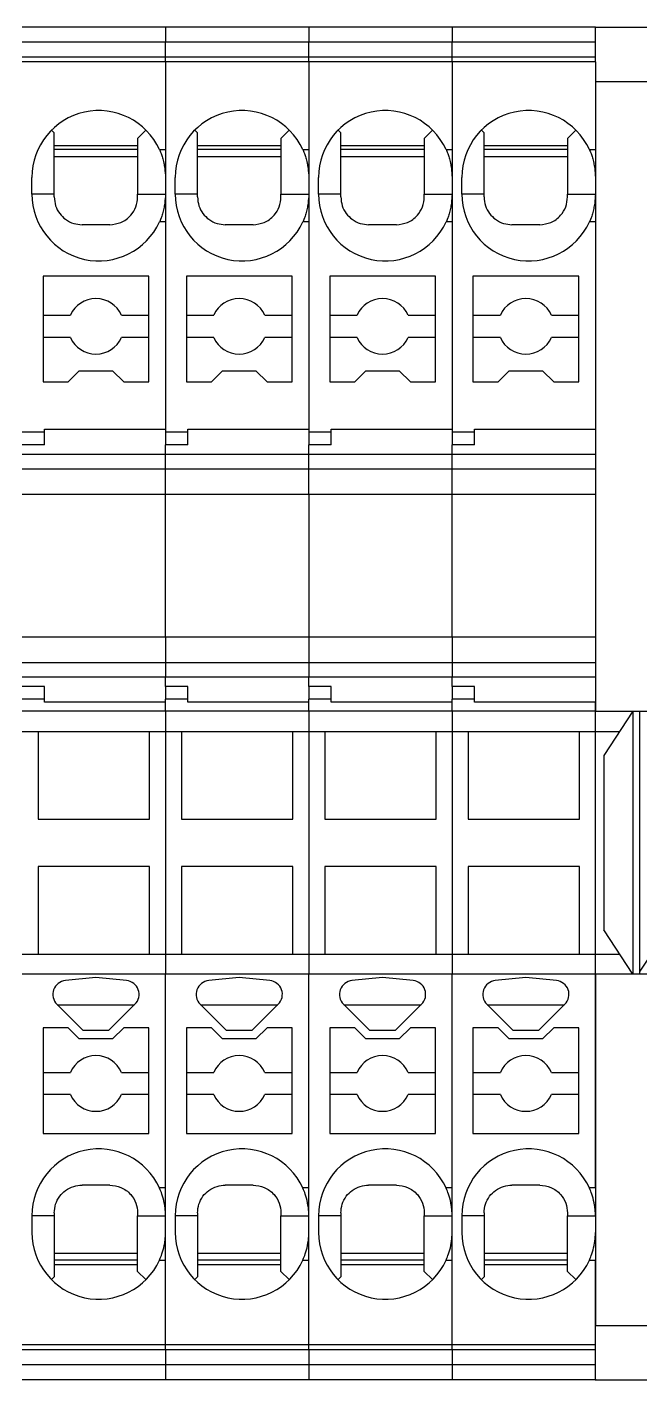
# Model space of a CAD drawing. Header units: millimetres. Extents: x 24 to 293, y 35 to 211.
# Drawn here: x 119.2 to 130.22, y 77.43 to 101.73 of the extents above; entities that cross this region are included whole.
import ezdxf

# ---------------------------------------------------------------- set-up
doc = ezdxf.new("R2010")
doc.units = ezdxf.units.MM
doc.header["$PDSIZE"] = -1

msp = doc.modelspace()

# ---------------------------------------------------------------- linework, layer by layer
at = {"color": 7, "linetype": 'Continuous', "lineweight": 25}
for p, q in [((121.691, 101.728), (119.116, 101.728)), ((124.266, 101.728), (121.691, 101.728)), ((121.691, 101.728), (121.691, 101.454)), ((124.266, 101.728), (124.266, 101.454)), ((126.841, 101.728), (124.266, 101.728)), ((129.416, 101.728), (126.841, 101.728)), ((126.841, 101.728), (126.841, 101.454)), ((129.416, 101.728), (130.516, 101.728)), ((129.416, 101.728), (129.416, 101.717)), ((129.416, 101.187), (129.416, 101.717)), ((121.691, 101.454), (119.116, 101.454)), ((124.266, 101.454), (121.691, 101.454)), ((121.691, 101.187), (121.691, 101.454)), ((124.266, 101.187), (124.266, 101.454)), ((126.841, 101.454), (124.266, 101.454)), ((129.416, 101.454), (126.841, 101.454)), ((126.841, 101.187), (126.841, 101.454)), ((121.691, 101.187), (119.116, 101.187)), ((121.691, 101.103), (119.116, 101.103)), ((124.266, 101.187), (121.691, 101.187)), ((121.691, 101.103), (121.691, 101.187)), ((124.266, 101.103), (121.691, 101.103)), ((121.691, 101.103), (121.691, 94.453)), ((121.691, 101.103), (121.691, 99.528)), ((124.266, 101.103), (124.266, 101.187)), ((126.841, 101.187), (124.266, 101.187)), ((124.266, 101.103), (124.266, 99.528)), ((126.841, 101.103), (124.266, 101.103)), ((124.266, 101.103), (124.266, 94.453)), ((129.416, 101.187), (126.841, 101.187)), ((126.841, 101.103), (126.841, 101.187)), ((129.416, 101.103), (126.841, 101.103)), ((126.841, 101.103), (126.841, 94.453)), ((126.841, 101.103), (126.841, 99.528)), ((129.416, 101.103), (129.416, 101.187)), ((129.416, 101.103), (129.416, 99.528)), ((129.416, 100.748), (130.516, 100.748)), ((129.416, 100.748), (129.416, 89.438)), ((119.691, 99.828), (119.643, 99.877)), ((121.34, 99.877), (121.191, 99.728)), ((122.266, 99.828), (122.218, 99.877)), ((123.915, 99.877), (123.766, 99.728)), ((124.841, 99.828), (124.793, 99.877)), ((126.49, 99.877), (126.341, 99.728)), ((127.416, 99.828), (127.368, 99.877)), ((129.065, 99.877), (128.916, 99.728)), ((119.691, 98.728), (119.691, 99.828)), ((121.191, 99.728), (121.191, 98.728)), ((122.266, 98.728), (122.266, 99.828)), ((123.766, 99.728), (123.766, 98.728)), ((124.841, 98.728), (124.841, 99.828)), ((126.341, 99.728), (126.341, 98.728)), ((127.416, 98.728), (127.416, 99.828)), ((128.916, 99.728), (128.916, 98.728)), ((119.691, 99.603), (121.191, 99.603)), ((121.191, 99.528), (119.691, 99.528)), ((119.691, 99.403), (121.191, 99.403)), ((121.582, 99.528), (121.691, 99.528)), ((122.266, 99.603), (123.766, 99.603)), ((123.766, 99.528), (122.266, 99.528)), ((122.266, 99.403), (123.766, 99.403)), ((124.157, 99.528), (124.266, 99.528)), ((124.841, 99.603), (126.341, 99.603)), ((126.341, 99.528), (124.841, 99.528)), ((124.841, 99.403), (126.341, 99.403)), ((126.732, 99.528), (126.841, 99.528)), ((127.416, 99.603), (128.916, 99.603)), ((128.916, 99.528), (127.416, 99.528)), ((127.416, 99.403), (128.916, 99.403)), ((129.307, 99.528), (129.416, 99.528)), ((119.291, 98.728), (119.291, 99.028)), ((121.866, 98.728), (121.866, 99.028)), ((124.441, 98.728), (124.441, 99.028)), ((127.016, 98.728), (127.016, 99.028)), ((119.691, 98.728), (119.291, 98.728)), ((121.191, 98.728), (121.691, 98.728)), ((122.266, 98.728), (121.866, 98.728)), ((123.766, 98.728), (124.266, 98.728)), ((124.841, 98.728), (124.441, 98.728)), ((126.341, 98.728), (126.841, 98.728)), ((127.416, 98.728), (127.016, 98.728)), ((128.916, 98.728), (129.416, 98.728)), ((121.691, 98.228), (121.582, 98.228)), ((121.691, 98.228), (121.691, 94.503)), ((124.266, 98.228), (124.157, 98.228)), ((124.266, 98.228), (124.266, 94.503)), ((126.841, 98.228), (126.732, 98.228)), ((126.841, 98.228), (126.841, 94.503)), ((129.416, 98.228), (129.307, 98.228)), ((129.416, 98.228), (129.416, 94.503)), ((121.391, 97.253), (119.491, 97.253)), ((119.491, 97.253), (119.491, 95.353)), ((121.391, 95.353), (121.391, 97.253)), ((123.966, 97.253), (122.066, 97.253)), ((122.066, 97.253), (122.066, 95.353)), ((123.966, 95.353), (123.966, 97.253)), ((126.541, 97.253), (124.641, 97.253)), ((124.641, 97.253), (124.641, 95.353)), ((126.541, 95.353), (126.541, 97.253)), ((129.116, 97.253), (127.216, 97.253)), ((127.216, 97.253), (127.216, 95.353)), ((129.116, 95.353), (129.116, 97.253)), ((119.491, 96.553), (119.983, 96.553)), ((120.899, 96.553), (121.391, 96.553)), ((122.066, 96.553), (122.558, 96.553)), ((123.474, 96.553), (123.966, 96.553)), ((124.641, 96.553), (125.133, 96.553)), ((126.049, 96.553), (126.541, 96.553)), ((127.216, 96.553), (127.708, 96.553)), ((128.624, 96.553), (129.116, 96.553)), ((119.983, 96.153), (119.491, 96.153)), ((121.391, 96.153), (120.899, 96.153)), ((122.558, 96.153), (122.066, 96.153)), ((123.966, 96.153), (123.474, 96.153)), ((125.133, 96.153), (124.641, 96.153)), ((126.541, 96.153), (126.049, 96.153)), ((127.708, 96.153), (127.216, 96.153)), ((129.116, 96.153), (128.624, 96.153)), ((119.941, 95.353), (120.141, 95.553)), ((120.141, 95.553), (120.741, 95.553)), ((120.741, 95.553), (120.941, 95.353)), ((122.516, 95.353), (122.716, 95.553)), ((122.716, 95.553), (123.316, 95.553)), ((123.316, 95.553), (123.516, 95.353)), ((125.091, 95.353), (125.291, 95.553)), ((125.291, 95.553), (125.891, 95.553)), ((125.891, 95.553), (126.091, 95.353)), ((127.666, 95.353), (127.866, 95.553)), ((127.866, 95.553), (128.466, 95.553)), ((128.466, 95.553), (128.666, 95.353)), ((119.491, 95.353), (119.941, 95.353)), ((120.941, 95.353), (121.391, 95.353)), ((122.066, 95.353), (122.516, 95.353)), ((123.516, 95.353), (123.966, 95.353)), ((124.641, 95.353), (125.091, 95.353)), ((126.091, 95.353), (126.541, 95.353)), ((127.216, 95.353), (127.666, 95.353)), ((128.666, 95.353), (129.116, 95.353)), ((119.516, 94.453), (119.116, 94.453)), ((119.516, 94.503), (121.691, 94.503)), ((119.516, 94.453), (119.516, 94.503)), ((119.516, 94.225), (119.516, 94.453)), ((122.091, 94.453), (121.691, 94.453)), ((121.691, 94.453), (121.691, 94.225)), ((122.091, 94.503), (124.266, 94.503)), ((122.091, 94.453), (122.091, 94.503)), ((122.091, 94.225), (122.091, 94.453)), ((124.666, 94.453), (124.266, 94.453)), ((124.266, 94.453), (124.266, 94.225)), ((124.666, 94.503), (126.841, 94.503)), ((124.666, 94.453), (124.666, 94.503)), ((124.666, 94.225), (124.666, 94.453)), ((127.241, 94.453), (126.841, 94.453)), ((126.841, 94.453), (126.841, 94.225)), ((127.241, 94.503), (129.416, 94.503)), ((127.241, 94.453), (127.241, 94.503)), ((127.241, 94.225), (127.241, 94.453)), ((119.516, 94.225), (119.116, 94.225)), ((121.691, 94.048), (119.116, 94.048)), ((122.091, 94.225), (121.691, 94.225)), ((121.691, 94.048), (121.691, 94.225)), ((124.266, 94.048), (121.691, 94.048)), ((121.691, 93.792), (121.691, 94.048)), ((124.266, 94.048), (124.266, 94.225)), ((124.666, 94.225), (124.266, 94.225)), ((124.266, 93.792), (124.266, 94.048)), ((126.841, 94.048), (124.266, 94.048)), ((127.241, 94.225), (126.841, 94.225)), ((126.841, 94.048), (126.841, 94.225)), ((129.416, 94.048), (126.841, 94.048)), ((126.841, 93.792), (126.841, 94.048)), ((119.116, 93.792), (121.691, 93.792)), ((121.691, 93.792), (124.266, 93.792)), ((121.691, 93.336), (121.691, 93.792)), ((124.266, 93.336), (124.266, 93.792)), ((124.266, 93.792), (126.841, 93.792)), ((126.841, 93.792), (129.416, 93.792)), ((126.841, 93.336), (126.841, 93.792)), ((119.116, 93.336), (121.691, 93.336)), ((121.691, 93.336), (124.266, 93.336)), ((121.691, 90.77), (121.691, 93.336)), ((124.266, 93.336), (124.266, 90.77)), ((124.266, 93.336), (126.841, 93.336)), ((126.841, 93.336), (129.416, 93.336)), ((126.841, 90.77), (126.841, 93.336)), ((121.691, 90.77), (119.116, 90.77)), ((124.266, 90.77), (121.691, 90.77)), ((121.691, 90.77), (121.691, 90.314)), ((124.266, 90.77), (124.266, 90.314)), ((126.841, 90.77), (124.266, 90.77)), ((129.416, 90.77), (126.841, 90.77)), ((126.841, 90.77), (126.841, 90.314)), ((119.116, 90.314), (121.691, 90.314)), ((121.691, 90.314), (124.266, 90.314)), ((121.691, 90.314), (121.691, 90.058)), ((124.266, 90.314), (124.266, 90.058)), ((124.266, 90.314), (126.841, 90.314)), ((126.841, 90.314), (129.416, 90.314)), ((126.841, 90.314), (126.841, 90.058)), ((119.116, 90.058), (121.691, 90.058)), ((121.691, 90.058), (124.266, 90.058)), ((121.691, 89.882), (121.691, 90.058)), ((124.266, 89.882), (124.266, 90.058)), ((124.266, 90.058), (126.841, 90.058)), ((126.841, 90.058), (129.416, 90.058)), ((126.841, 89.882), (126.841, 90.058)), ((119.516, 89.882), (119.116, 89.882)), ((119.516, 89.654), (119.516, 89.882)), ((122.091, 89.882), (121.691, 89.882)), ((121.691, 89.882), (121.691, 89.654)), ((122.091, 89.654), (122.091, 89.882)), ((124.666, 89.882), (124.266, 89.882)), ((124.266, 89.882), (124.266, 89.654)), ((124.666, 89.654), (124.666, 89.882)), ((127.241, 89.882), (126.841, 89.882)), ((126.841, 89.882), (126.841, 89.654)), ((127.241, 89.654), (127.241, 89.882)), ((119.516, 89.654), (119.116, 89.654)), ((121.691, 89.438), (119.116, 89.438)), ((119.516, 89.603), (119.516, 89.654)), ((121.691, 89.603), (119.516, 89.603)), ((122.091, 89.654), (121.691, 89.654)), ((121.691, 89.438), (121.691, 89.654)), ((121.691, 89.438), (121.691, 89.603)), ((124.266, 89.438), (121.691, 89.438)), ((121.691, 89.438), (121.691, 89.078)), ((122.091, 89.603), (122.091, 89.654)), ((124.266, 89.603), (122.091, 89.603)), ((124.666, 89.654), (124.266, 89.654)), ((124.266, 89.438), (124.266, 89.654)), ((124.266, 89.438), (124.266, 89.603)), ((124.266, 89.438), (124.266, 89.078)), ((126.841, 89.438), (124.266, 89.438)), ((124.666, 89.603), (124.666, 89.654)), ((126.841, 89.603), (124.666, 89.603)), ((127.241, 89.654), (126.841, 89.654)), ((126.841, 89.438), (126.841, 89.654)), ((126.841, 89.438), (126.841, 89.603)), ((129.416, 89.438), (126.841, 89.438)), ((126.841, 89.438), (126.841, 89.078)), ((127.241, 89.603), (127.241, 89.654)), ((129.416, 89.603), (127.241, 89.603)), ((129.416, 89.438), (129.416, 89.603)), ((129.416, 89.438), (130.516, 89.438)), ((129.416, 89.078), (129.416, 89.438)), ((130.091, 89.438), (129.566, 88.646)), ((130.091, 89.438), (130.091, 84.719)), ((130.091, 89.438), (130.216, 89.438)), ((130.216, 84.719), (130.216, 89.438)), ((119.116, 89.078), (121.691, 89.078)), ((119.404, 89.078), (119.404, 87.503)), ((121.404, 87.503), (121.404, 89.078)), ((121.691, 89.078), (124.266, 89.078)), ((121.691, 89.078), (121.691, 85.078)), ((121.979, 89.078), (121.979, 87.503)), ((123.979, 87.503), (123.979, 89.078)), ((124.266, 89.078), (124.266, 85.078)), ((124.266, 89.078), (126.841, 89.078)), ((124.554, 89.078), (124.554, 87.503)), ((126.554, 87.503), (126.554, 89.078)), ((126.841, 89.078), (129.416, 89.078)), ((126.841, 89.078), (126.841, 85.078)), ((127.129, 89.078), (127.129, 87.503)), ((129.129, 87.503), (129.129, 89.078)), ((129.416, 89.078), (129.853, 89.078)), ((129.416, 85.078), (129.416, 89.078)), ((129.566, 88.646), (129.566, 85.511)), ((119.404, 87.503), (121.404, 87.503)), ((121.979, 87.503), (123.979, 87.503)), ((124.554, 87.503), (126.554, 87.503)), ((127.129, 87.503), (129.129, 87.503)), ((121.404, 86.653), (119.404, 86.653)), ((119.404, 86.653), (119.404, 85.078)), ((121.404, 85.078), (121.404, 86.653)), ((123.979, 86.653), (121.979, 86.653)), ((121.979, 86.653), (121.979, 85.078)), ((123.979, 85.078), (123.979, 86.653)), ((126.554, 86.653), (124.554, 86.653)), ((124.554, 86.653), (124.554, 85.078)), ((126.554, 85.078), (126.554, 86.653)), ((129.129, 86.653), (127.129, 86.653)), ((127.129, 86.653), (127.129, 85.078)), ((129.129, 85.078), (129.129, 86.653)), ((130.091, 84.719), (129.566, 85.511)), ((119.116, 85.078), (121.691, 85.078)), ((121.691, 85.078), (124.266, 85.078)), ((121.691, 85.078), (121.691, 84.719)), ((124.266, 85.078), (124.266, 84.719)), ((124.266, 85.078), (126.841, 85.078)), ((126.841, 85.078), (129.416, 85.078)), ((126.841, 85.078), (126.841, 84.719)), ((129.416, 84.719), (129.416, 85.078)), ((129.416, 85.078), (129.853, 85.078)), ((130.466, 85.147), (130.216, 84.77)), ((121.691, 84.719), (119.116, 84.719)), ((120.441, 84.654), (119.892, 84.602)), ((120.99, 84.602), (120.441, 84.654)), ((124.266, 84.719), (121.691, 84.719)), ((121.691, 78.057), (121.691, 84.719)), ((121.691, 80.878), (121.691, 84.719)), ((123.016, 84.654), (122.467, 84.602)), ((123.565, 84.602), (123.016, 84.654)), ((124.266, 80.878), (124.266, 84.719)), ((126.841, 84.719), (124.266, 84.719)), ((124.266, 78.057), (124.266, 84.719)), ((125.591, 84.654), (125.042, 84.602)), ((126.14, 84.602), (125.591, 84.654)), ((129.416, 84.719), (126.841, 84.719)), ((126.841, 78.057), (126.841, 84.719)), ((126.841, 80.878), (126.841, 84.719)), ((128.166, 84.654), (127.617, 84.602)), ((128.715, 84.602), (128.166, 84.654)), ((130.516, 84.719), (129.416, 84.719)), ((129.416, 84.719), (129.416, 78.408)), ((129.416, 80.878), (129.416, 84.719)), ((130.216, 84.719), (130.091, 84.719)), ((119.739, 84.176), (120.212, 83.703)), ((119.747, 84.168), (121.135, 84.168)), ((121.143, 84.176), (120.67, 83.703)), ((122.314, 84.176), (122.787, 83.703)), ((122.322, 84.168), (123.71, 84.168)), ((123.718, 84.176), (123.245, 83.703)), ((124.889, 84.176), (125.362, 83.703)), ((124.897, 84.168), (126.285, 84.168)), ((126.293, 84.176), (125.82, 83.703)), ((127.464, 84.176), (127.937, 83.703)), ((127.472, 84.168), (128.86, 84.168)), ((128.868, 84.176), (128.395, 83.703)), ((119.491, 83.753), (119.491, 81.853)), ((119.941, 83.753), (119.491, 83.753)), ((120.141, 83.553), (119.941, 83.753)), ((120.67, 83.703), (120.212, 83.703)), ((120.941, 83.753), (120.741, 83.553)), ((121.391, 83.753), (120.941, 83.753)), ((121.391, 81.853), (121.391, 83.753)), ((122.066, 83.753), (122.066, 81.853)), ((122.516, 83.753), (122.066, 83.753)), ((122.716, 83.553), (122.516, 83.753)), ((123.245, 83.703), (122.787, 83.703)), ((123.516, 83.753), (123.316, 83.553)), ((123.966, 83.753), (123.516, 83.753)), ((123.966, 81.853), (123.966, 83.753)), ((124.641, 83.753), (124.641, 81.853)), ((125.091, 83.753), (124.641, 83.753)), ((125.291, 83.553), (125.091, 83.753)), ((125.82, 83.703), (125.362, 83.703)), ((126.091, 83.753), (125.891, 83.553)), ((126.541, 83.753), (126.091, 83.753)), ((126.541, 81.853), (126.541, 83.753)), ((127.216, 83.753), (127.216, 81.853)), ((127.666, 83.753), (127.216, 83.753)), ((127.866, 83.553), (127.666, 83.753)), ((128.395, 83.703), (127.937, 83.703)), ((128.666, 83.753), (128.466, 83.553)), ((129.116, 83.753), (128.666, 83.753)), ((129.116, 81.853), (129.116, 83.753)), ((120.741, 83.553), (120.141, 83.553)), ((123.316, 83.553), (122.716, 83.553)), ((125.891, 83.553), (125.291, 83.553)), ((128.466, 83.553), (127.866, 83.553)), ((119.491, 82.953), (119.983, 82.953)), ((120.899, 82.953), (121.391, 82.953)), ((122.066, 82.953), (122.558, 82.953)), ((123.474, 82.953), (123.966, 82.953)), ((124.641, 82.953), (125.133, 82.953)), ((126.049, 82.953), (126.541, 82.953)), ((127.216, 82.953), (127.708, 82.953)), ((128.624, 82.953), (129.116, 82.953)), ((119.983, 82.553), (119.491, 82.553)), ((121.391, 82.553), (120.899, 82.553)), ((122.558, 82.553), (122.066, 82.553)), ((123.966, 82.553), (123.474, 82.553)), ((125.133, 82.553), (124.641, 82.553)), ((126.541, 82.553), (126.049, 82.553)), ((127.708, 82.553), (127.216, 82.553)), ((129.116, 82.553), (128.624, 82.553)), ((119.491, 81.853), (121.391, 81.853)), ((122.066, 81.853), (123.966, 81.853)), ((124.641, 81.853), (126.541, 81.853)), ((127.216, 81.853), (129.116, 81.853)), ((121.691, 80.878), (121.582, 80.878)), ((124.266, 80.878), (124.157, 80.878)), ((126.841, 80.878), (126.732, 80.878)), ((129.416, 80.878), (129.307, 80.878)), ((119.291, 80.378), (119.291, 80.078)), ((119.691, 80.378), (119.291, 80.378)), ((119.691, 80.378), (119.691, 79.278)), ((121.191, 79.378), (121.191, 80.378)), ((121.191, 80.378), (121.691, 80.378)), ((121.866, 80.378), (121.866, 80.078)), ((122.266, 80.378), (121.866, 80.378)), ((122.266, 80.378), (122.266, 79.278)), ((123.766, 79.378), (123.766, 80.378)), ((123.766, 80.378), (124.266, 80.378)), ((124.441, 80.378), (124.441, 80.078)), ((124.841, 80.378), (124.441, 80.378)), ((124.841, 80.378), (124.841, 79.278)), ((126.341, 79.378), (126.341, 80.378)), ((126.341, 80.378), (126.841, 80.378)), ((127.016, 80.378), (127.016, 80.078)), ((127.416, 80.378), (127.016, 80.378)), ((127.416, 80.378), (127.416, 79.278)), ((128.916, 79.378), (128.916, 80.378)), ((128.916, 80.378), (129.416, 80.378)), ((119.691, 79.703), (121.191, 79.703)), ((121.191, 79.578), (119.691, 79.578)), ((119.691, 79.503), (121.191, 79.503)), ((121.582, 79.578), (121.691, 79.578)), ((121.691, 78.057), (121.691, 79.578)), ((122.266, 79.703), (123.766, 79.703)), ((123.766, 79.578), (122.266, 79.578)), ((122.266, 79.503), (123.766, 79.503)), ((124.157, 79.578), (124.266, 79.578)), ((124.266, 78.057), (124.266, 79.578)), ((124.841, 79.703), (126.341, 79.703)), ((126.341, 79.578), (124.841, 79.578)), ((124.841, 79.503), (126.341, 79.503)), ((126.732, 79.578), (126.841, 79.578)), ((126.841, 78.057), (126.841, 79.578)), ((127.416, 79.703), (128.916, 79.703)), ((128.916, 79.578), (127.416, 79.578)), ((127.416, 79.503), (128.916, 79.503)), ((129.307, 79.578), (129.416, 79.578)), ((129.416, 78.057), (129.416, 79.578)), ((119.691, 79.278), (119.643, 79.23)), ((121.34, 79.23), (121.191, 79.378)), ((122.266, 79.278), (122.218, 79.23)), ((123.915, 79.23), (123.766, 79.378)), ((124.841, 79.278), (124.793, 79.23)), ((126.49, 79.23), (126.341, 79.378)), ((127.416, 79.278), (127.368, 79.23)), ((129.065, 79.23), (128.916, 79.378)), ((129.416, 78.408), (130.516, 78.408)), ((121.691, 78.057), (119.116, 78.057)), ((124.266, 78.057), (121.691, 78.057)), ((121.691, 77.972), (121.691, 78.057)), ((124.266, 77.972), (124.266, 78.057)), ((126.841, 78.057), (124.266, 78.057)), ((129.416, 78.057), (126.841, 78.057)), ((126.841, 77.972), (126.841, 78.057)), ((129.416, 77.972), (129.416, 78.057)), ((121.691, 77.972), (119.116, 77.972)), ((124.266, 77.972), (121.691, 77.972)), ((121.691, 77.972), (121.691, 77.702)), ((124.266, 77.972), (124.266, 77.702)), ((126.841, 77.972), (124.266, 77.972)), ((129.416, 77.972), (126.841, 77.972)), ((126.841, 77.972), (126.841, 77.702)), ((129.416, 77.44), (129.416, 77.972)), ((121.691, 77.702), (119.116, 77.702)), ((124.266, 77.702), (121.691, 77.702)), ((121.691, 77.702), (121.691, 77.428)), ((124.266, 77.702), (124.266, 77.428)), ((126.841, 77.702), (124.266, 77.702)), ((129.416, 77.702), (126.841, 77.702)), ((126.841, 77.702), (126.841, 77.428)), ((121.691, 77.428), (119.116, 77.428)), ((124.266, 77.428), (121.691, 77.428)), ((126.841, 77.428), (124.266, 77.428)), ((129.416, 77.428), (126.841, 77.428)), ((129.416, 77.44), (129.416, 77.428)), ((129.416, 77.428), (130.516, 77.428))]:
    msp.add_line(p, q, dxfattribs=at)
at = {"color": 7, "linetype": 'Continuous'}
for q in [(129.416, 77.59), (129.497, 77.428)]:
    msp.add_line((129.416, 77.428), q, dxfattribs=at)
at = {"color": 7, "linetype": 'Continuous', "lineweight": 25}
for centre, radius, start, end in [((120.491, 99.028), 1.2, 24.6243, 180), ((123.066, 99.028), 1.2, 24.6243, 180), ((125.641, 99.028), 1.2, 24.6243, 180), ((128.216, 99.028), 1.2, 24.6243, 180), ((120.491, 98.728), 1.2, 180, 335.3757), ((123.066, 98.728), 1.2, 180, 335.3757), ((125.641, 98.728), 1.2, 180, 335.3757), ((128.216, 98.728), 1.2, 180, 335.3757), ((120.441, 96.353), 0.5, 23.5782, 156.4218), ((123.016, 96.353), 0.5, 23.5782, 156.4218), ((125.591, 96.353), 0.5, 23.5782, 156.4218), ((128.166, 96.353), 0.5, 23.5782, 156.4218), ((120.441, 96.353), 0.5, 203.5782, 336.4218), ((123.016, 96.353), 0.5, 203.5782, 336.4218), ((125.591, 96.353), 0.5, 203.5782, 336.4218), ((128.166, 96.353), 0.5, 203.5782, 336.4218), ((119.916, 84.353), 0.25, 95.4406, 224.9997), ((120.966, 84.353), 0.25, 315, 84.5597), ((122.491, 84.353), 0.25, 95.4406, 224.9997), ((123.541, 84.353), 0.25, 315, 84.5597), ((125.066, 84.353), 0.25, 95.4406, 224.9997), ((126.116, 84.353), 0.25, 315, 84.5597), ((127.641, 84.353), 0.25, 95.4406, 224.9997), ((128.691, 84.353), 0.25, 315, 84.5597), ((120.441, 82.753), 0.5, 23.5782, 156.4218), ((123.016, 82.753), 0.5, 23.5782, 156.4218), ((125.591, 82.753), 0.5, 23.5782, 156.4218), ((128.166, 82.753), 0.5, 23.5782, 156.4218), ((120.441, 82.753), 0.5, 203.5782, 336.4218), ((123.016, 82.753), 0.5, 203.5782, 336.4218), ((125.591, 82.753), 0.5, 203.5782, 336.4218), ((128.166, 82.753), 0.5, 203.5782, 336.4218), ((120.491, 80.378), 1.2, 24.6243, 180), ((123.066, 80.378), 1.2, 24.6243, 180), ((125.641, 80.378), 1.2, 24.6243, 180), ((128.216, 80.378), 1.2, 24.6243, 180), ((120.491, 80.078), 1.2, 180, 335.3757), ((123.066, 80.078), 1.2, 180, 335.3757), ((125.641, 80.078), 1.2, 180, 335.3757), ((128.216, 80.078), 1.2, 180, 335.3757)]:
    msp.add_arc(centre, radius, start, end, dxfattribs=at)
for points, knots in [([(121.582, 99.528), (121.585, 99.523), (121.591, 99.515), (121.613, 99.457), (121.636, 99.385), (121.66, 99.293), (121.682, 99.174), (121.688, 99.083), (121.691, 99.028)], [0, 0, 0, 0, 0.206809, 0.342604, 0.500009, 0.657412, 0.793203, 1, 1, 1, 1]), ([(124.157, 99.528), (124.16, 99.523), (124.166, 99.515), (124.188, 99.457), (124.211, 99.385), (124.235, 99.293), (124.257, 99.174), (124.263, 99.083), (124.266, 99.028)], [0, 0, 0, 0, 0.206809, 0.342604, 0.500009, 0.657412, 0.793203, 1, 1, 1, 1]), ([(126.732, 99.528), (126.735, 99.523), (126.741, 99.515), (126.763, 99.457), (126.786, 99.385), (126.81, 99.293), (126.832, 99.174), (126.838, 99.083), (126.841, 99.028)], [0, 0, 0, 0, 0.206809, 0.342604, 0.500009, 0.657412, 0.793203, 1, 1, 1, 1]), ([(129.307, 99.528), (129.31, 99.523), (129.316, 99.515), (129.338, 99.457), (129.361, 99.385), (129.385, 99.293), (129.407, 99.174), (129.413, 99.083), (129.416, 99.028)], [0, 0, 0, 0, 0.206809, 0.342604, 0.500009, 0.657412, 0.793203, 1, 1, 1, 1]), ([(119.691, 98.678), (119.691, 98.684), (119.691, 98.693), (119.691, 98.706), (119.691, 98.717), (119.691, 98.725), (119.691, 98.728)], [0, 0, 0, 0, 0.339953, 0.559971, 0.779988, 1, 1, 1, 1]), ([(119.691, 98.678), (119.696, 98.624), (119.706, 98.516), (119.785, 98.374), (119.899, 98.262), (120.042, 98.191), (120.141, 98.182), (120.191, 98.178)], [0, 0, 0, 0, 0.18636, 0.372831, 0.559543, 0.779639, 1, 1, 1, 1]), ([(120.691, 98.178), (120.759, 98.186), (120.894, 98.201), (121.064, 98.326), (121.172, 98.496), (121.185, 98.618), (121.191, 98.678)], [0, 0, 0, 0, 0.280277, 0.55985, 0.779964, 1, 1, 1, 1]), ([(121.191, 98.678), (121.191, 98.684), (121.191, 98.693), (121.191, 98.706), (121.191, 98.717), (121.191, 98.725), (121.191, 98.728)], [0, 0, 0, 0, 0.340006, 0.560015, 0.780014, 1, 1, 1, 1]), ([(121.691, 98.728), (121.688, 98.673), (121.682, 98.583), (121.66, 98.464), (121.636, 98.371), (121.613, 98.299), (121.591, 98.242), (121.585, 98.233), (121.582, 98.228)], [0, 0, 0, 0, 0.206788, 0.342579, 0.499983, 0.657389, 0.793187, 1, 1, 1, 1]), ([(122.266, 98.678), (122.266, 98.684), (122.266, 98.693), (122.266, 98.706), (122.266, 98.717), (122.266, 98.725), (122.266, 98.728)], [0, 0, 0, 0, 0.339953, 0.559971, 0.779988, 1, 1, 1, 1]), ([(122.266, 98.678), (122.271, 98.624), (122.281, 98.516), (122.36, 98.374), (122.474, 98.262), (122.617, 98.191), (122.716, 98.182), (122.766, 98.178)], [0, 0, 0, 0, 0.1863597, 0.3728312, 0.5595427, 0.779639, 1, 1, 1, 1]), ([(123.266, 98.178), (123.334, 98.186), (123.469, 98.201), (123.639, 98.326), (123.747, 98.496), (123.76, 98.618), (123.766, 98.678)], [0, 0, 0, 0, 0.280277, 0.55985, 0.779964, 1, 1, 1, 1]), ([(123.766, 98.678), (123.766, 98.684), (123.766, 98.693), (123.766, 98.706), (123.766, 98.717), (123.766, 98.725), (123.766, 98.728)], [0, 0, 0, 0, 0.340006, 0.560015, 0.780014, 1, 1, 1, 1]), ([(124.266, 98.728), (124.263, 98.673), (124.257, 98.583), (124.235, 98.464), (124.211, 98.371), (124.188, 98.299), (124.166, 98.242), (124.16, 98.233), (124.157, 98.228)], [0, 0, 0, 0, 0.206788, 0.342579, 0.499983, 0.657389, 0.793187, 1, 1, 1, 1]), ([(124.841, 98.678), (124.841, 98.684), (124.841, 98.693), (124.841, 98.706), (124.841, 98.717), (124.841, 98.725), (124.841, 98.728)], [0, 0, 0, 0, 0.339953, 0.559971, 0.779988, 1, 1, 1, 1]), ([(124.841, 98.678), (124.846, 98.624), (124.856, 98.516), (124.935, 98.374), (125.049, 98.262), (125.192, 98.191), (125.291, 98.182), (125.341, 98.178)], [0, 0, 0, 0, 0.1863597, 0.3728312, 0.5595427, 0.779639, 1, 1, 1, 1]), ([(125.841, 98.178), (125.909, 98.186), (126.044, 98.201), (126.214, 98.326), (126.322, 98.496), (126.335, 98.618), (126.341, 98.678)], [0, 0, 0, 0, 0.280277, 0.55985, 0.779964, 1, 1, 1, 1]), ([(126.341, 98.678), (126.341, 98.684), (126.341, 98.693), (126.341, 98.706), (126.341, 98.717), (126.341, 98.725), (126.341, 98.728)], [0, 0, 0, 0, 0.3400055, 0.5600154, 0.7800145, 1, 1, 1, 1]), ([(126.841, 98.728), (126.838, 98.673), (126.832, 98.583), (126.81, 98.464), (126.786, 98.371), (126.763, 98.299), (126.741, 98.242), (126.735, 98.233), (126.732, 98.228)], [0, 0, 0, 0, 0.206788, 0.342579, 0.499983, 0.657389, 0.793187, 1, 1, 1, 1]), ([(127.416, 98.678), (127.416, 98.684), (127.416, 98.693), (127.416, 98.706), (127.416, 98.717), (127.416, 98.725), (127.416, 98.728)], [0, 0, 0, 0, 0.339953, 0.559971, 0.779988, 1, 1, 1, 1]), ([(127.416, 98.678), (127.421, 98.624), (127.431, 98.516), (127.51, 98.374), (127.624, 98.262), (127.767, 98.191), (127.866, 98.182), (127.916, 98.178)], [0, 0, 0, 0, 0.18636, 0.372831, 0.559543, 0.779639, 1, 1, 1, 1]), ([(128.416, 98.178), (128.484, 98.186), (128.619, 98.201), (128.789, 98.326), (128.897, 98.496), (128.91, 98.618), (128.916, 98.678)], [0, 0, 0, 0, 0.280277, 0.55985, 0.779964, 1, 1, 1, 1]), ([(128.916, 98.678), (128.916, 98.684), (128.916, 98.693), (128.916, 98.706), (128.916, 98.717), (128.916, 98.725), (128.916, 98.728)], [0, 0, 0, 0, 0.3400055, 0.5600154, 0.7800145, 1, 1, 1, 1]), ([(129.416, 98.728), (129.413, 98.673), (129.407, 98.583), (129.385, 98.464), (129.361, 98.371), (129.338, 98.299), (129.316, 98.242), (129.31, 98.233), (129.307, 98.228)], [0, 0, 0, 0, 0.206788, 0.342579, 0.499983, 0.657389, 0.793187, 1, 1, 1, 1]), ([(120.691, 98.178), (120.645, 98.178), (120.553, 98.178), (120.363, 98.178), (120.256, 98.178), (120.191, 98.178)], [0, 0, 0, 0, 0.280521, 0.560105, 1, 1, 1, 1]), ([(123.266, 98.178), (123.22, 98.178), (123.128, 98.178), (122.938, 98.178), (122.831, 98.178), (122.766, 98.178)], [0, 0, 0, 0, 0.280521, 0.560105, 1, 1, 1, 1]), ([(125.841, 98.178), (125.795, 98.178), (125.703, 98.178), (125.513, 98.178), (125.406, 98.178), (125.341, 98.178)], [0, 0, 0, 0, 0.280521, 0.560105, 1, 1, 1, 1]), ([(128.416, 98.178), (128.37, 98.178), (128.278, 98.178), (128.088, 98.178), (127.981, 98.178), (127.916, 98.178)], [0, 0, 0, 0, 0.280521, 0.560105, 1, 1, 1, 1]), ([(119.691, 80.428), (119.696, 80.482), (119.706, 80.59), (119.785, 80.733), (119.899, 80.844), (120.042, 80.916), (120.141, 80.924), (120.191, 80.928)], [0, 0, 0, 0, 0.18636, 0.372831, 0.559543, 0.779639, 1, 1, 1, 1]), ([(120.691, 80.928), (120.645, 80.928), (120.553, 80.928), (120.363, 80.928), (120.256, 80.928), (120.191, 80.928)], [0, 0, 0, 0, 0.280521, 0.560105, 1, 1, 1, 1]), ([(120.691, 80.928), (120.759, 80.921), (120.894, 80.905), (121.064, 80.78), (121.172, 80.61), (121.185, 80.489), (121.191, 80.428)], [0, 0, 0, 0, 0.280277, 0.55985, 0.779964, 1, 1, 1, 1]), ([(122.266, 80.428), (122.271, 80.482), (122.281, 80.59), (122.36, 80.733), (122.474, 80.844), (122.617, 80.916), (122.716, 80.924), (122.766, 80.928)], [0, 0, 0, 0, 0.1863597, 0.3728312, 0.5595427, 0.779639, 1, 1, 1, 1]), ([(123.266, 80.928), (123.22, 80.928), (123.128, 80.928), (122.938, 80.928), (122.831, 80.928), (122.766, 80.928)], [0, 0, 0, 0, 0.280521, 0.560105, 1, 1, 1, 1]), ([(123.266, 80.928), (123.334, 80.921), (123.469, 80.905), (123.639, 80.78), (123.747, 80.61), (123.76, 80.489), (123.766, 80.428)], [0, 0, 0, 0, 0.280277, 0.55985, 0.779964, 1, 1, 1, 1]), ([(124.841, 80.428), (124.846, 80.482), (124.856, 80.59), (124.935, 80.733), (125.049, 80.844), (125.192, 80.916), (125.291, 80.924), (125.341, 80.928)], [0, 0, 0, 0, 0.18636, 0.372831, 0.559543, 0.779639, 1, 1, 1, 1]), ([(125.841, 80.928), (125.795, 80.928), (125.703, 80.928), (125.513, 80.928), (125.406, 80.928), (125.341, 80.928)], [0, 0, 0, 0, 0.280521, 0.560105, 1, 1, 1, 1]), ([(125.841, 80.928), (125.909, 80.921), (126.044, 80.905), (126.214, 80.78), (126.322, 80.61), (126.335, 80.489), (126.341, 80.428)], [0, 0, 0, 0, 0.280277, 0.55985, 0.779964, 1, 1, 1, 1]), ([(127.416, 80.428), (127.421, 80.482), (127.431, 80.59), (127.51, 80.733), (127.624, 80.844), (127.767, 80.916), (127.866, 80.924), (127.916, 80.928)], [0, 0, 0, 0, 0.1863597, 0.3728312, 0.5595427, 0.779639, 1, 1, 1, 1]), ([(128.416, 80.928), (128.37, 80.928), (128.278, 80.928), (128.088, 80.928), (127.981, 80.928), (127.916, 80.928)], [0, 0, 0, 0, 0.280521, 0.560105, 1, 1, 1, 1]), ([(128.416, 80.928), (128.484, 80.921), (128.619, 80.905), (128.789, 80.78), (128.897, 80.61), (128.91, 80.489), (128.916, 80.428)], [0, 0, 0, 0, 0.280277, 0.55985, 0.779964, 1, 1, 1, 1]), ([(121.691, 80.378), (121.69, 80.411), (121.689, 80.475), (121.673, 80.601), (121.639, 80.738), (121.602, 80.834), (121.584, 80.873), (121.583, 80.877), (121.582, 80.878)], [0, 0, 0, 0, 0.123554, 0.245036, 0.500094, 0.75702, 0.877653, 1, 1, 1, 1]), ([(124.266, 80.378), (124.265, 80.411), (124.264, 80.475), (124.248, 80.601), (124.214, 80.738), (124.177, 80.834), (124.159, 80.873), (124.158, 80.877), (124.157, 80.878)], [0, 0, 0, 0, 0.123554, 0.245036, 0.500094, 0.75702, 0.877653, 1, 1, 1, 1]), ([(126.841, 80.378), (126.84, 80.411), (126.839, 80.475), (126.823, 80.601), (126.789, 80.738), (126.752, 80.834), (126.734, 80.873), (126.733, 80.877), (126.732, 80.878)], [0, 0, 0, 0, 0.123554, 0.245036, 0.500094, 0.75702, 0.877653, 1, 1, 1, 1]), ([(129.416, 80.378), (129.415, 80.411), (129.414, 80.475), (129.398, 80.601), (129.364, 80.738), (129.327, 80.834), (129.309, 80.873), (129.308, 80.877), (129.307, 80.878)], [0, 0, 0, 0, 0.123554, 0.245036, 0.500094, 0.75702, 0.877653, 1, 1, 1, 1]), ([(119.691, 80.428), (119.691, 80.423), (119.691, 80.413), (119.691, 80.4), (119.691, 80.389), (119.691, 80.382), (119.691, 80.378)], [0, 0, 0, 0, 0.339953, 0.559971, 0.779988, 1, 1, 1, 1]), ([(121.191, 80.428), (121.191, 80.423), (121.191, 80.413), (121.191, 80.4), (121.191, 80.389), (121.191, 80.382), (121.191, 80.378)], [0, 0, 0, 0, 0.340006, 0.560015, 0.780014, 1, 1, 1, 1]), ([(122.266, 80.428), (122.266, 80.423), (122.266, 80.413), (122.266, 80.4), (122.266, 80.389), (122.266, 80.382), (122.266, 80.378)], [0, 0, 0, 0, 0.3399528, 0.5599709, 0.779988, 1, 1, 1, 1]), ([(123.766, 80.428), (123.766, 80.423), (123.766, 80.413), (123.766, 80.4), (123.766, 80.389), (123.766, 80.382), (123.766, 80.378)], [0, 0, 0, 0, 0.3400055, 0.5600154, 0.7800145, 1, 1, 1, 1]), ([(124.841, 80.428), (124.841, 80.423), (124.841, 80.413), (124.841, 80.4), (124.841, 80.389), (124.841, 80.382), (124.841, 80.378)], [0, 0, 0, 0, 0.339953, 0.559971, 0.779988, 1, 1, 1, 1]), ([(126.341, 80.428), (126.341, 80.423), (126.341, 80.413), (126.341, 80.4), (126.341, 80.389), (126.341, 80.382), (126.341, 80.378)], [0, 0, 0, 0, 0.3400055, 0.5600154, 0.7800145, 1, 1, 1, 1]), ([(127.416, 80.428), (127.416, 80.423), (127.416, 80.413), (127.416, 80.4), (127.416, 80.389), (127.416, 80.382), (127.416, 80.378)], [0, 0, 0, 0, 0.339953, 0.559971, 0.779988, 1, 1, 1, 1]), ([(128.916, 80.428), (128.916, 80.423), (128.916, 80.413), (128.916, 80.4), (128.916, 80.389), (128.916, 80.382), (128.916, 80.378)], [0, 0, 0, 0, 0.340006, 0.560015, 0.780014, 1, 1, 1, 1]), ([(121.582, 79.578), (121.583, 79.58), (121.584, 79.583), (121.602, 79.623), (121.639, 79.719), (121.673, 79.855), (121.689, 79.981), (121.69, 80.046), (121.691, 80.078)], [0, 0, 0, 0, 0.122325, 0.242951, 0.499892, 0.754929, 0.876421, 1, 1, 1, 1]), ([(124.157, 79.578), (124.158, 79.58), (124.159, 79.583), (124.177, 79.623), (124.214, 79.719), (124.248, 79.855), (124.264, 79.981), (124.265, 80.046), (124.266, 80.078)], [0, 0, 0, 0, 0.122325, 0.242951, 0.499892, 0.754929, 0.876421, 1, 1, 1, 1]), ([(126.732, 79.578), (126.733, 79.58), (126.734, 79.583), (126.752, 79.623), (126.789, 79.719), (126.823, 79.855), (126.839, 79.981), (126.84, 80.046), (126.841, 80.078)], [0, 0, 0, 0, 0.122325, 0.242951, 0.499892, 0.754929, 0.876421, 1, 1, 1, 1]), ([(129.307, 79.578), (129.308, 79.58), (129.309, 79.583), (129.327, 79.623), (129.364, 79.719), (129.398, 79.855), (129.414, 79.981), (129.415, 80.046), (129.416, 80.078)], [0, 0, 0, 0, 0.122325, 0.242951, 0.499892, 0.754929, 0.876421, 1, 1, 1, 1])]:
    msp.add_open_spline(points, degree=3, knots=knots, dxfattribs=at)
at = {"color": 7, "linetype": 'Continuous'}
msp.add_point((129.416, 77.428), dxfattribs=at)

doc.saveas('drawing.dxf')
